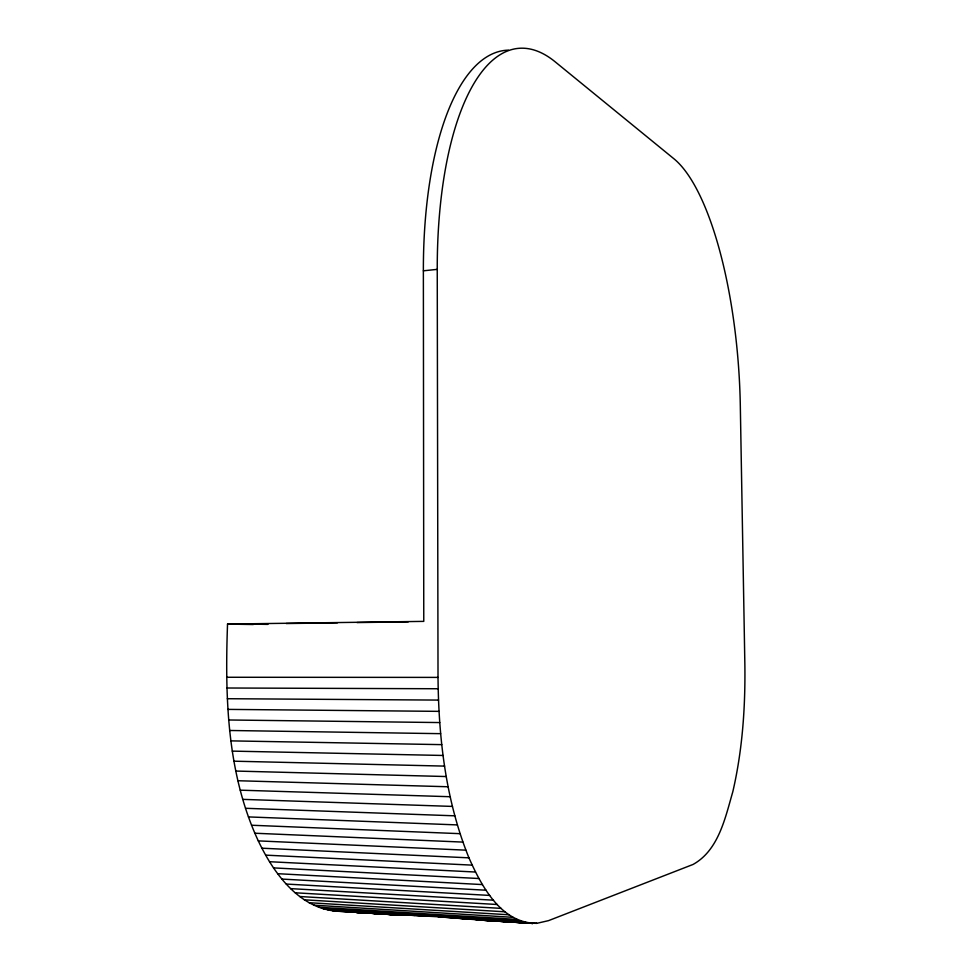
<?xml version="1.0" encoding="UTF-8"?>
<svg xmlns="http://www.w3.org/2000/svg" width="972" height="972" viewBox="0 0 972 972"><rect width="100%" height="100%" fill="white"/><g stroke="black" fill="none" stroke-linecap="round" stroke-linejoin="round"><path stroke-width="1.46" d="M488.965 920.678L438.044 916.766L337.612 911.25C298.914 908.674 273.521 872.99 258.297 840.889C226.901 773.445 224.909 697.058 227.533 624.085L423.768 621.375L423.367 270.811A272.063 104.016 85 0 1 508.417 50.143M536.836 923.327L548.524 920.642L693.036 864.46C718.685 850.245 725.246 817.768 732.803 791.779C742.487 750.032 745.451 706.984 744.856 664.216L740.312 405.64A225.261 70.506 86.2 0 0 674.009 158.849L555.073 61.746A272.913 102.534 85.1 0 0 437.242 269.365L438.02 677.399C438.591 738.562 445.796 800.794 468.941 857.839C481.505 886.148 501.151 923.509 536.836 923.327L529.606 922.878M423.367 270.811L437.242 269.365M363.37 912.198L356.372 912.416M268.102 623.781L248.516 624.048L267.725 624.389M286.193 623.538L337.43 622.833M357.016 622.566L408.264 621.861M337.612 911.25L339.981 911.25M227.059 677.265L438.02 677.399M227.084 688.006L438.141 688.747M227.351 698.71L438.469 700.083M492.026 920.873L509.279 921.444M227.861 709.39L438.992 711.358M228.602 719.985L439.721 722.561M229.586 730.482L440.644 733.666M227.533 624.085L253.303 624.522M230.801 740.871L441.774 744.637M232.259 751.113L443.086 755.463M233.936 761.185L444.605 766.106M235.832 771.063L446.294 776.543M237.946 780.735L448.165 786.761M240.278 790.175L450.218 796.724M242.806 799.373L452.442 806.42M245.539 808.291L454.823 815.824M248.468 816.917L457.362 824.912M251.566 825.24L460.048 833.672M254.846 833.235L462.879 842.092M258.297 840.889L465.855 850.16M261.893 848.204L468.941 857.839M265.648 855.141L472.161 865.129M269.536 861.714L475.478 872.03M368.315 912.769L358.17 912.222M377.039 913.194L384.317 913.558M522.584 921.942L525.621 922.1M273.545 867.899L478.904 878.518M438.044 916.766L520.919 921.067L323.287 908.844M277.676 873.694L482.428 884.581M281.916 879.077L486.036 890.218M286.254 884.058L489.718 895.419M290.677 888.627L493.472 900.181M368.376 912.817L361.049 912.404L368.595 912.902M375.702 913.23L384.499 913.729M443.84 917.155L532.875 923.4L479.415 919.986M500.811 921.298L509.814 921.808M512.815 921.978L524.819 922.647M295.184 892.782L497.275 904.507M299.753 896.512L501.139 908.383M395.349 914.834L351.67 912.028L403.696 915.089L328.062 910.059M462.915 918.625L524.904 922.27L453.146 917.847M503.678 921.383L509.705 921.735M512.718 921.918L524.771 922.622M304.382 899.817L505.039 911.809M309.06 902.709L508.976 914.786M459.622 918.358L524.904 922.27M396.746 914.883L351.67 912.028L401.764 915.041M313.786 905.175L512.949 917.325M318.524 907.216L516.922 919.415M422.942 915.855L346.968 911.226L405.749 915.15M342.363 911.238L353.857 911.955M374.414 913.23L384.803 913.874M332.837 910.861L399.966 914.98M482.647 920.229L532.875 923.4L476.146 919.719M415.068 915.478L346.968 911.226L410.208 915.296M506.497 921.432L509.389 921.614M515.172 921.978L525.281 922.61M351.67 912.028L398.289 914.931M373.127 913.206L383.709 913.899M516.521 921.942L525.232 922.537L519.291 921.991M372.774 913.218L391.947 914.628M342.266 910.023L428.445 916.171M381.498 913.218L384.365 913.437M390.355 914.433L389.262 914.154"/></g></svg>
